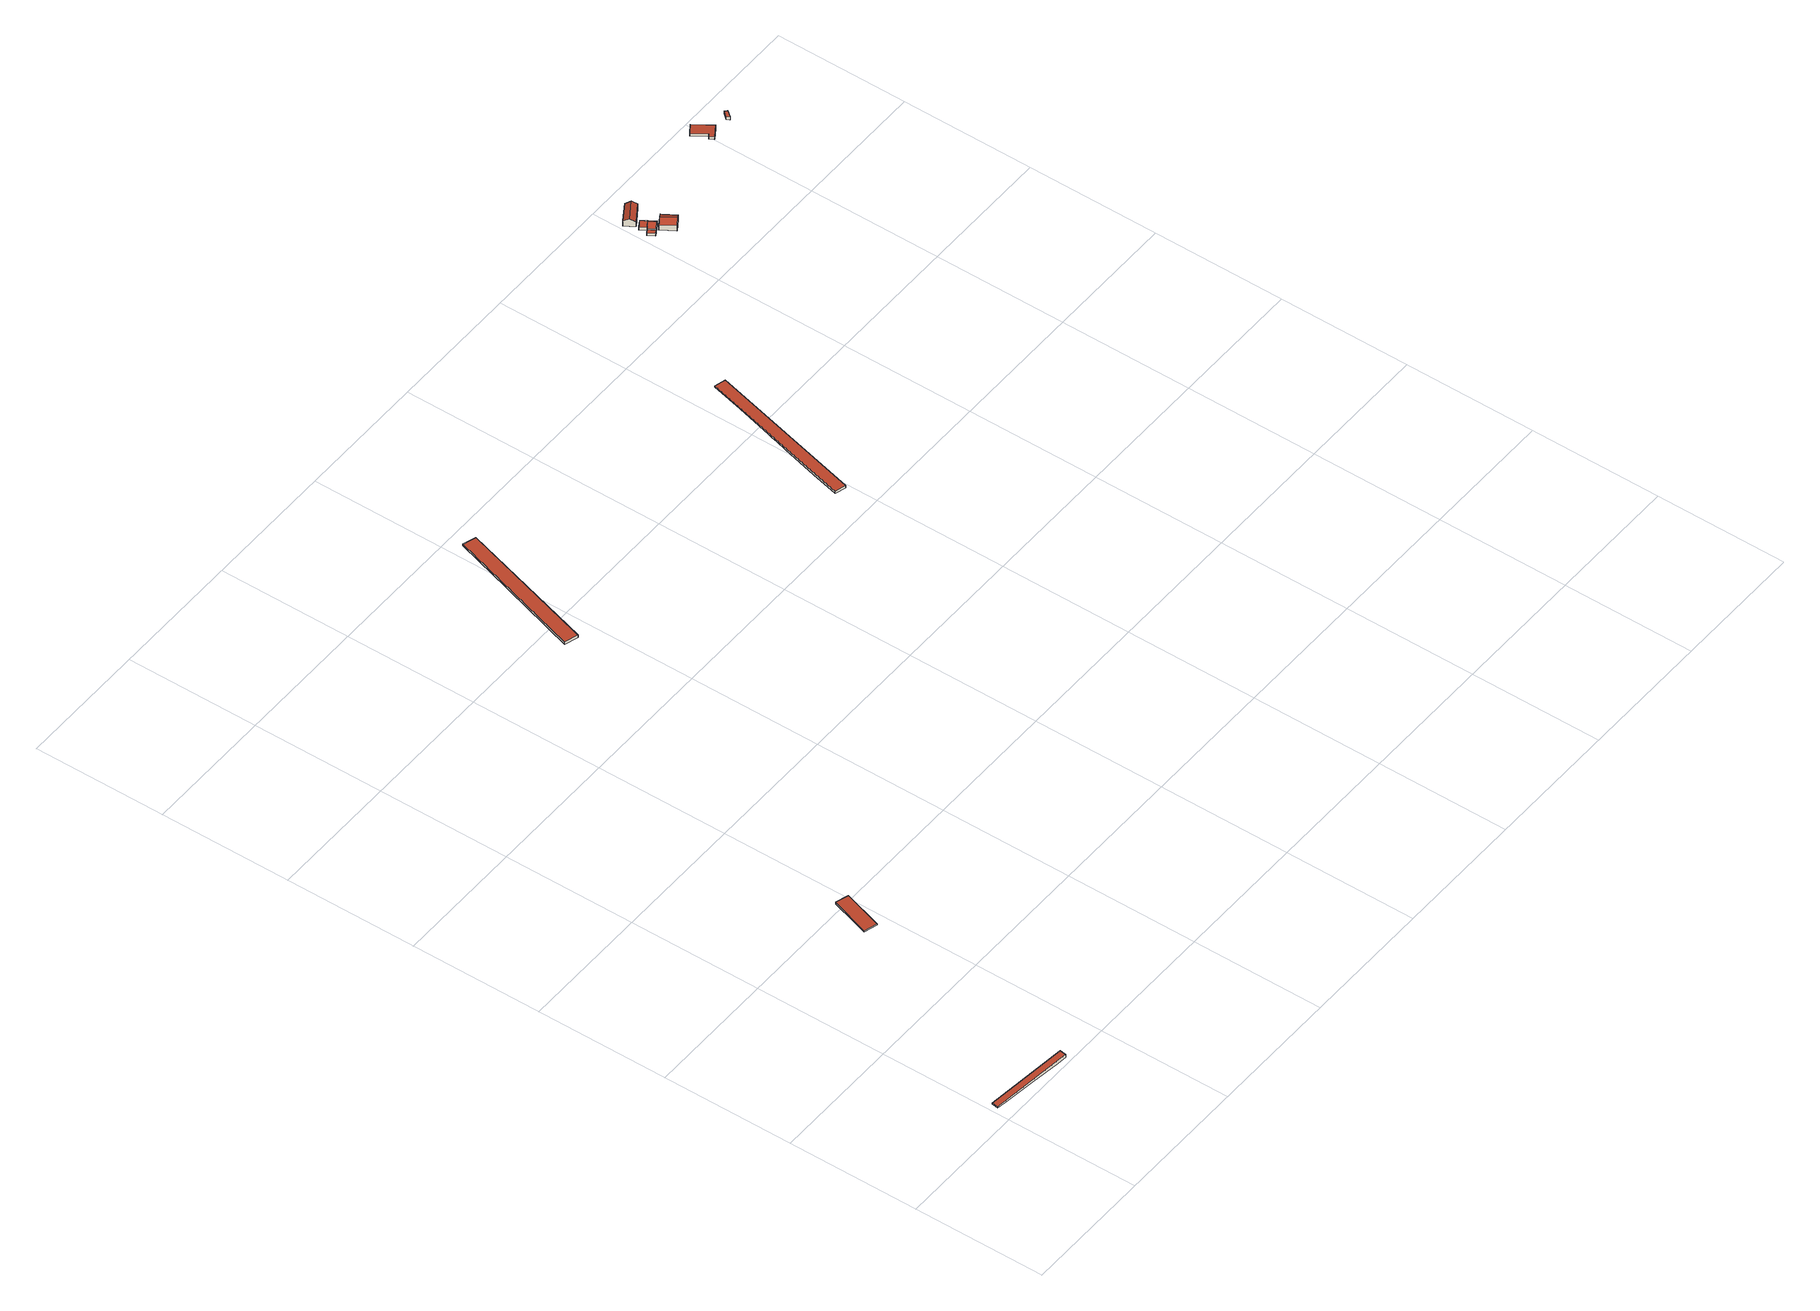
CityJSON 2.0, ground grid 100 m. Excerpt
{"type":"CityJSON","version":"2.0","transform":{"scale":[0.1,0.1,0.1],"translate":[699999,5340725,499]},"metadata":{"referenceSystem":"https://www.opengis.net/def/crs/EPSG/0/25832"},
"CityObjects":{
"building1":{"type":"Building","attributes":{"Gemeindeschluessel":"09184147","HoeheDach":"508.928","HoeheGrund":"501.380","Methode":"2000","NiedrigsteTraufeDesGebaeudes":"507.032","Geometrietyp2DReferenz":"3000","function":"53001_1800","roofType":"1000","measuredHeight":7.55},"geometry":[{"type":"Solid","lod":"2","boundaries":[[[[0,1,2,3,4,5,6,7,8,9]],[[10,4,3,2,1,0,11]],[[12,11,0,9]],[[10,13,5,4]],[[10,11,12,13]],[[12,9,8,7,6,5,13]]]],"semantics":{"surfaces":[{"type":"GroundSurface"},{"type":"WallSurface"},{"type":"RoofSurface","Dachneigung":"88.269","Dachorientierung":"277.330","Flaeche":"313.970","Z_MAX":"7.548","Z_MAX_ASL":"508.928","Z_MIN":"5.652","Z_MIN_ASL":"507.032"}],"values":[[0,1,1,1,2,1]]}}]},
"building2":{"type":"Building","attributes":{"Gemeindeschluessel":"09184147","HoeheDach":"506.829","HoeheGrund":"501.020","Methode":"2000","NiedrigsteTraufeDesGebaeudes":"506.031","Geometrietyp2DReferenz":"3000","function":"53001_1800","roofType":"1000","measuredHeight":5.81},"geometry":[{"type":"Solid","lod":"2","boundaries":[[[[14,15,16,17]],[[18,15,14,19]],[[18,20,21,16,15]],[[14,17,22,23,19]],[[21,20,23,22,17,16]],[[18,19,23,20]]]],"semantics":{"surfaces":[{"type":"WallSurface"},{"type":"RoofSurface","Dachneigung":"88.524","Dachorientierung":"197.254","Flaeche":"309.521","Z_MAX":"5.809","Z_MAX_ASL":"506.829","Z_MIN":"5.011","Z_MIN_ASL":"506.031"},{"type":"GroundSurface"}],"values":[[0,1,0,0,2,0]]}}]},
"building3":{"type":"Building","attributes":{"Gemeindeschluessel":"09184147","HoeheDach":"509.139","HoeheGrund":"500.620","Methode":"2000","NiedrigsteTraufeDesGebaeudes":"507.901","Geometrietyp2DReferenz":"3000","function":"53001_1800","roofType":"1000","measuredHeight":8.52},"geometry":[{"type":"Solid","lod":"2","boundaries":[[[[24,25,26,27,28,29,30,31,32]],[[33,32,31,34]],[[33,35,24,32]],[[33,34,36,37,38,39,40,41,35]],[[24,35,41,25]],[[40,39,38,37,36,34,31,30,29,28,27,26,25,41]]]],"semantics":{"surfaces":[{"type":"WallSurface"},{"type":"RoofSurface","Dachneigung":"89.360","Dachorientierung":"17.413","Flaeche":"1164.598","Z_MAX":"8.519","Z_MAX_ASL":"509.139","Z_MIN":"7.281","Z_MIN_ASL":"507.901"},{"type":"GroundSurface"}],"values":[[0,0,1,0,0,2]]}}]},
"building4":{"type":"Building","attributes":{"Gemeindeschluessel":"09184112","HoeheDach":"509.700","HoeheGrund":"501.290","Methode":"2000","NiedrigsteTraufeDesGebaeudes":"508.500","Geometrietyp2DReferenz":"3000","function":"53001_1800","roofType":"1000","measuredHeight":8.41},"geometry":[{"type":"Solid","lod":"2","boundaries":[[[[42,43,44,45,46,47,48,49,50,51]],[[42,52,53,43]],[[54,51,50,55]],[[56,57,58,59,60,61,55,50,49,48,47,46,45,44,43,53]],[[54,55,61,60,59,58,57,56,53,52]],[[54,52,42,51]]]],"semantics":{"surfaces":[{"type":"WallSurface"},{"type":"GroundSurface"},{"type":"RoofSurface","Dachneigung":"89.444","Dachorientierung":"14.958","Flaeche":"1049.821","Z_MAX":"8.410","Z_MAX_ASL":"509.700","Z_MIN":"7.210","Z_MIN_ASL":"508.500"}],"values":[[0,0,0,1,0,2]]}}]},
"building5":{"type":"Building","attributes":{"Gemeindeschluessel":"09184112","HoeheDach":"502.780","HoeheGrund":"500.380","Methode":"2000","NiedrigsteTraufeDesGebaeudes":"502.780","Geometrietyp2DReferenz":"3000","function":"31001_2000","roofType":"1000","measuredHeight":2.4},"geometry":[{"type":"Solid","lod":"2","boundaries":[[[[62,63,64,65]],[[66,62,65,67]],[[68,66,67,69]],[[63,62,66,68]],[[63,68,69,64]],[[65,64,69,67]]]],"semantics":{"surfaces":[{"type":"WallSurface"},{"type":"RoofSurface","Dachneigung":"90.000","Dachorientierung":"-1.000","Flaeche":"19.533","Z_MAX":"2.400","Z_MAX_ASL":"502.780","Z_MIN":"2.400","Z_MIN_ASL":"502.780"},{"type":"GroundSurface"}],"values":[[0,0,0,1,0,2]]}}]},
"building6":{"type":"Building","attributes":{"Gemeindeschluessel":"09184112","HoeheDach":"502.896","HoeheGrund":"500.290","Methode":"1000","NiedrigsteTraufeDesGebaeudes":"502.896","Geometrietyp2DReferenz":"3000","function":"31001_2000","roofType":"1000","measuredHeight":2.61},"geometry":[{"type":"Solid","lod":"2","boundaries":[[[[70,71,72,73]],[[74,75,76,77]],[[71,78,79,72]],[[75,70,73,76]],[[70,75,74,78,71]],[[78,74,77,79]],[[77,76,73,72,79]]]],"semantics":{"surfaces":[{"type":"WallSurface"},{"type":"RoofSurface","Dachneigung":"90.000","Dachorientierung":"-1.000","Flaeche":"32.209","Z_MAX":"2.606","Z_MAX_ASL":"502.896","Z_MIN":"2.606","Z_MIN_ASL":"502.896"},{"type":"GroundSurface"}],"values":[[0,0,0,0,1,0,2]]}}]},
"building7":{"type":"Building","attributes":{"Gemeindeschluessel":"09184112","HoeheDach":"505.622","HoeheGrund":"500.390","Methode":"2000","NiedrigsteTraufeDesGebaeudes":"503.522","Geometrietyp2DReferenz":"3000","function":"31001_2000","roofType":"3100","measuredHeight":5.23},"geometry":[{"type":"Solid","lod":"2","boundaries":[[[[80,81,65,64]],[[81,82,83,65]],[[84,85,86,87]],[[85,84,88,89]],[[87,86,82,81,80]],[[82,86,85,89,83]],[[84,87,80,64,88]],[[89,88,64,65,83]]]],"semantics":{"surfaces":[{"type":"WallSurface"},{"type":"RoofSurface","Dachneigung":"62.974","Dachorientierung":"57.703","Flaeche":"14.877","Z_MAX":"5.232","Z_MAX_ASL":"505.622","Z_MIN":"4.112","Z_MIN_ASL":"504.502"},{"type":"RoofSurface","Dachneigung":"62.974","Dachorientierung":"237.703","Flaeche":"27.749","Z_MAX":"5.232","Z_MAX_ASL":"505.622","Z_MIN":"3.132","Z_MIN_ASL":"503.522"},{"type":"GroundSurface"}],"values":[[0,0,1,0,2,0,0,3]]}}]},
"building8":{"type":"Building","attributes":{"Gemeindeschluessel":"09184112","HoeheDach":"506.760","HoeheGrund":"499.980","Methode":"2000","NiedrigsteTraufeDesGebaeudes":"504.291","Geometrietyp2DReferenz":"3000","function":"31001_2000","roofType":"3100","measuredHeight":6.78},"geometry":[{"type":"Solid","lod":"2","boundaries":[[[[90,91,92,93]],[[94,93,92,95,96,97]],[[95,98,99,96]],[[97,96,99,100,101,94]],[[90,101,100,99,98,91]],[[90,93,94,101]],[[91,98,95,92]]]],"semantics":{"surfaces":[{"type":"RoofSurface","Dachneigung":"60.274","Dachorientierung":"147.669","Flaeche":"79.497","Z_MAX":"6.780","Z_MAX_ASL":"506.760","Z_MIN":"4.311","Z_MIN_ASL":"504.291"},{"type":"WallSurface"},{"type":"GroundSurface"},{"type":"RoofSurface","Dachneigung":"60.286","Dachorientierung":"327.674","Flaeche":"79.595","Z_MAX":"6.780","Z_MAX_ASL":"506.760","Z_MIN":"4.319","Z_MIN_ASL":"504.299"}],"values":[[0,1,1,2,1,1,3]]}}]},
"building9":{"type":"Building","attributes":{"Gemeindeschluessel":"09184112","HoeheDach":"507.404","HoeheGrund":"500.300","Methode":"1000","NiedrigsteTraufeDesGebaeudes":"504.880","Geometrietyp2DReferenz":"3000","function":"31001_9998","roofType":"3100","measuredHeight":7.1},"address":[{"country":"Germany","locality":"Aschheim","thoroughfareName":"Mühlenstraße 11"}],"geometry":[{"type":"Solid","lod":"2","boundaries":[[[[102,103,104,105]],[[103,106,107,108,109,104]],[[105,104,109,110]],[[106,111,112,107]],[[113,112,111,102,105,110]],[[111,106,103,102]],[[110,109,108,107,112,113]]]],"semantics":{"surfaces":[{"type":"RoofSurface","Dachneigung":"62.67","Dachorientierung":"239.579","Flaeche":"64.683","Z_MAX":"7.104","Z_MAX_ASL":"507.404","Z_MIN":"4.580","Z_MIN_ASL":"504.880"},{"type":"WallSurface"},{"type":"RoofSurface","Dachneigung":"62.67","Dachorientierung":"59.579","Flaeche":"64.647","Z_MAX":"7.104","Z_MAX_ASL":"507.404","Z_MIN":"4.580","Z_MIN_ASL":"504.880"},{"type":"GroundSurface"}],"values":[[0,1,1,1,1,2,3]]}}]},
"building10":{"type":"Building","attributes":{"Gemeindeschluessel":"09184112","HoeheDach":"503.814","HoeheGrund":"500.590","Methode":"2000","NiedrigsteTraufeDesGebaeudes":"502.707","Geometrietyp2DReferenz":"3000","function":"31001_2000","roofType":"1000","measuredHeight":3.22},"geometry":[{"type":"Solid","lod":"2","boundaries":[[[[114,115,116,117]],[[118,119,120,117,116,121]],[[122,123,118,121]],[[124,114,117,120]],[[115,122,121,116]],[[114,124,125,123,122,115]],[[123,125,119,118]],[[125,124,120,119]]]],"semantics":{"surfaces":[{"type":"WallSurface"},{"type":"GroundSurface"},{"type":"RoofSurface","Dachneigung":"83.366","Dachorientierung":"236.066","Flaeche":"127.729","Z_MAX":"3.224","Z_MAX_ASL":"503.814","Z_MIN":"2.117","Z_MIN_ASL":"502.707"}],"values":[[0,1,0,0,0,2,0,0]]}}]},
"building11":{"type":"Building","attributes":{"Gemeindeschluessel":"09184112","HoeheDach":"502.820","HoeheGrund":"500.510","Methode":"1000","NiedrigsteTraufeDesGebaeudes":"502.820","Geometrietyp2DReferenz":"3000","function":"31001_2000","roofType":"1000","measuredHeight":2.31},"geometry":[{"type":"Solid","lod":"2","boundaries":[[[[126,127,128,129]],[[130,131,129,128]],[[132,130,128,127]],[[133,132,127,126]],[[132,133,131,130]],[[131,133,126,129]]]],"semantics":{"surfaces":[{"type":"GroundSurface"},{"type":"WallSurface"},{"type":"RoofSurface","Dachneigung":"90.000","Dachorientierung":"-1.000","Flaeche":"14.528","Z_MAX":"2.310","Z_MAX_ASL":"502.820","Z_MIN":"2.310","Z_MIN_ASL":"502.820"}],"values":[[0,1,1,1,2,1]]}}]}
},
"vertices":[
[8,136,70],[84,127,70],[323,96,70],[562,65,70],[631,56,70],[624,7,70],[556,15,70],[317,46,70],[78,77,70],[2,87,70],[631,56,99],[8,136,80],[2,87,80],[624,7,99],
[877,1695,70],[781,1724,70],[781,1724,60],[877,1695,60],[873,2020,78],[968,1990,78],[873,2020,60],[815,1834,60],[911,1804,60],[968,1990,60],
[1814,4766,101],[1814,4766,79],[1864,4926,79],[1952,5204,79],[1978,5288,79],[2005,5375,79],[2091,5650,79],[2146,5824,79],[2146,5824,89],[2046,5855,89],[2046,5855,79],[1714,4797,101],[1991,5682,79],[1905,5406,79],[1878,5320,79],[1851,5235,79],[1764,4958,79],[1714,4797,79],
[3915,4188,107],[3915,4188,85],[3971,4399,85],[4046,4678,85],[4069,4765,85],[4083,4817,85],[4091,4849,85],[4167,5131,85],[4233,5381,85],[4233,5381,95],[3833,4210,107],[3833,4210,85],[4151,5403,95],[4151,5403,85],[3889,4421,85],[3963,4700,85],[3987,4787,85],[4001,4839,85],[4009,4870,85],[4085,5153,85],
[5075,6624,38],[5107,6574,38],[5107,6574,14],[5075,6624,14],[5047,6606,38],[5047,6606,14],[5079,6557,38],[5079,6557,14],
[5128,6659,39],[5089,6633,39],[5089,6633,13],[5128,6659,13],[5111,6711,39],[5140,6666,39],[5140,6666,13],[5111,6711,13],[5060,6678,39],[5060,6678,13],
[5107,6574,45],[5075,6624,45],[5089,6633,54],[5089,6633,14],[5160,6608,55],[5128,6659,55],[5110,6647,66],[5142,6596,66],[5160,6608,14],[5128,6659,14],
[5212,6798,53],[5189,6834,78],[5053,6748,78],[5076,6712,53],[5076,6712,10],[5030,6785,53],[5030,6785,10],[5053,6748,10],[5166,6870,53],[5166,6870,10],[5189,6834,10],[5212,6798,10],
[5241,6502,84],[5177,6601,84],[5136,6575,59],[5200,6476,59],[5219,6627,59],[5219,6627,13],[5177,6601,13],[5136,6575,13],[5200,6476,13],[5282,6528,59],[5282,6528,13],[5241,6502,13],
[5982,6804,37],[6002,6817,40],[6002,6817,16],[5982,6804,16],[5993,6959,16],[6084,6824,16],[6005,6771,16],[5933,6919,16],[5933,6919,40],[5993,6959,48],[6005,6771,37],[6084,6824,48],
[6226,6862,15],[6245,6846,15],[6206,6797,15],[6192,6818,15],[6206,6797,38],[6192,6818,38],[6245,6846,38],[6226,6862,38]
]}
